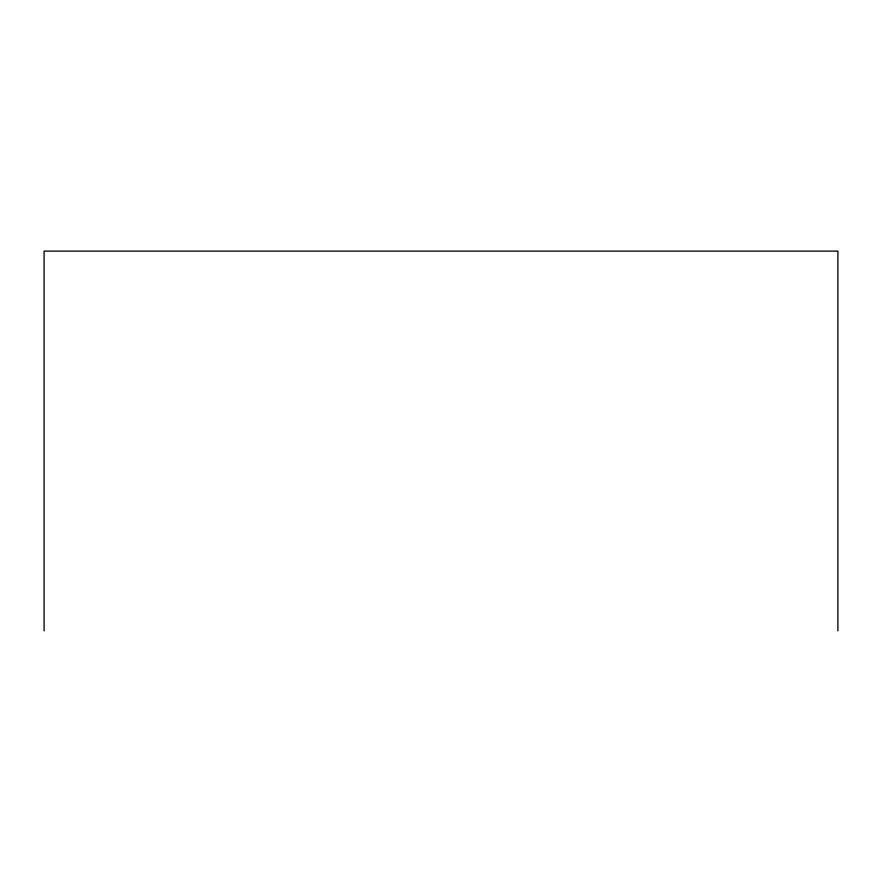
<?xml version="1.0" encoding="UTF-8"?>
<svg xmlns="http://www.w3.org/2000/svg" width="882" height="882" viewBox="0 0 882 882"><rect width="100%" height="100%" fill="white"/><g stroke="black" fill="none" stroke-linecap="round" stroke-linejoin="round"><path stroke-width="1.32" d="M837.9 630.884L837.9 251.116L44.1 251.116L44.1 630.884"/></g></svg>
